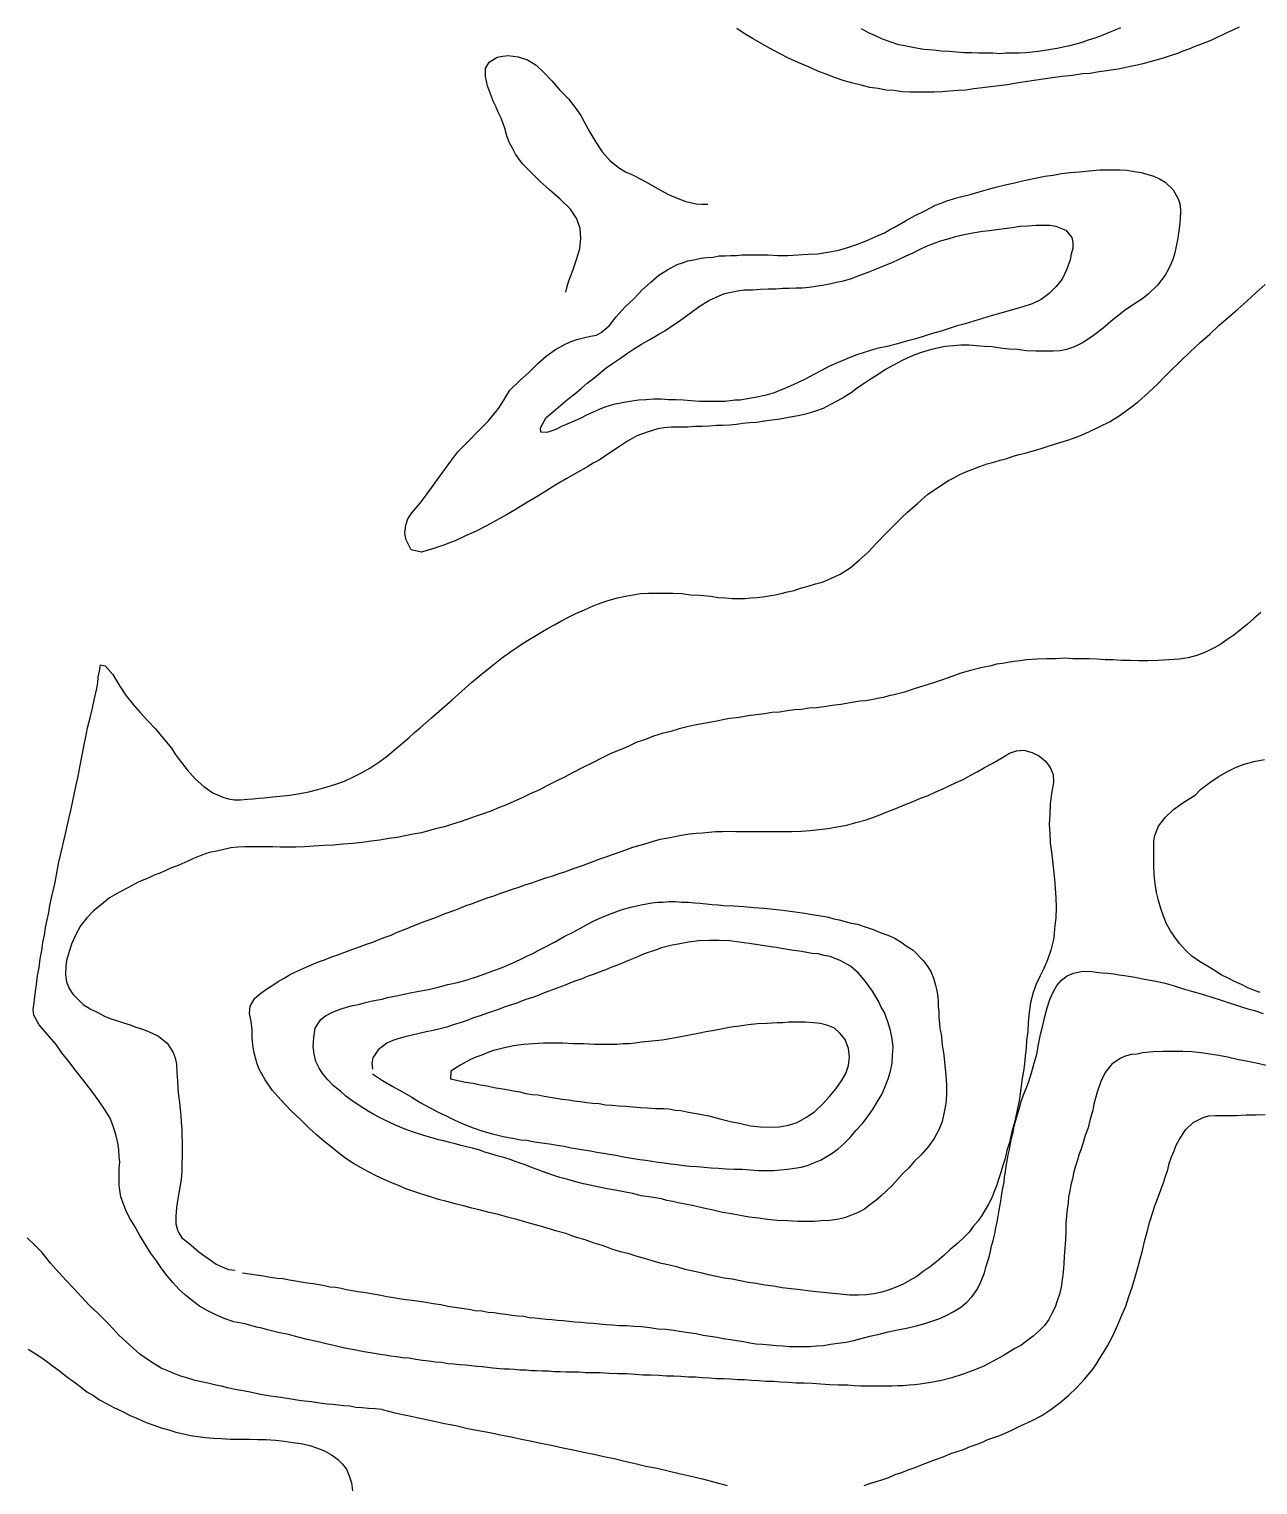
# Model space of a CAD drawing. Header units: inches. Extents: x 401374 to 405300, y 6332180 to 6336621.
# Drawn here: x 403478.2 to 403706.3, y 6335778.4 to 6336048.7 of the extents above; entities that cross this region are included whole.
import ezdxf

# ---------------------------------------------------------------- set-up
doc = ezdxf.new("R2010")
doc.units = ezdxf.units.IN
doc.header["$MEASUREMENT"] = 0

msp = doc.modelspace()

# ---------------------------------------------------------------- linework, layer by layer
for points in [[(403702.9, 6336049.1), (403701.8, 6336048.6), (403700.7, 6336048.1), (403699.7, 6336047.6), (403698.6, 6336047.1), (403697.6, 6336046.6), (403696.5, 6336046.2), (403695.5, 6336045.8), (403694.5, 6336045.4), (403693.5, 6336045), (403692.4, 6336044.6), (403691.4, 6336044.2), (403690.4, 6336043.9), (403689.3, 6336043.5), (403688.3, 6336043.2), (403687.2, 6336042.9), (403686.1, 6336042.6), (403685, 6336042.3), (403683.9, 6336042), (403682.7, 6336041.8), (403681.6, 6336041.5), (403680.4, 6336041.3), (403679.1, 6336041.1), (403677.8, 6336040.9), (403676.5, 6336040.7), (403675.2, 6336040.5), (403673.8, 6336040.4), (403671.9, 6336040.1), (403670, 6336039.9), (403668.2, 6336039.7), (403666.5, 6336039.4), (403664.8, 6336039.2), (403663.1, 6336038.9), (403661.5, 6336038.7), (403659.8, 6336038.4), (403658.3, 6336038.2), (403656.7, 6336038), (403655.2, 6336037.8), (403653.6, 6336037.6), (403652.1, 6336037.4), (403650.6, 6336037.3), (403649.1, 6336037.2), (403647.7, 6336037.1), (403646.2, 6336037), (403644.7, 6336037), (403643.2, 6336037), (403641.8, 6336037), (403640.3, 6336037.1), (403638.8, 6336037.3), (403637.3, 6336037.4), (403635.8, 6336037.7), (403634.3, 6336037.9), (403632.7, 6336038.3), (403631.1, 6336038.7), (403629.5, 6336039.1), (403627.9, 6336039.7), (403626.3, 6336040.3), (403624.6, 6336040.9), (403622.9, 6336041.7), (403621, 6336042.5), (403619.2, 6336043.3), (403617.5, 6336044.2), (403615.8, 6336045.1), (403614.2, 6336046), (403612.6, 6336046.9), (403611.1, 6336047.8), (403609.6, 6336048.8)], [(403632.7, 6336048.8), (403634, 6336048.1), (403635.3, 6336047.5), (403636.6, 6336046.9), (403638, 6336046.4), (403639.4, 6336045.9), (403641, 6336045.6), (403642.6, 6336045.3), (403644.3, 6336045), (403646.1, 6336044.9), (403647.5, 6336044.7), (403649, 6336044.6), (403650.4, 6336044.5), (403651.8, 6336044.4), (403653.2, 6336044.4), (403654.5, 6336044.3), (403655.8, 6336044.3), (403657.1, 6336044.3), (403658.4, 6336044.2), (403659.6, 6336044.3), (403660.8, 6336044.3), (403662, 6336044.3), (403663.2, 6336044.4), (403664.4, 6336044.5), (403665.6, 6336044.6), (403666.8, 6336044.8), (403667.9, 6336045), (403669.1, 6336045.2), (403670.2, 6336045.4), (403671.4, 6336045.7), (403672.6, 6336046), (403673.7, 6336046.3), (403674.9, 6336046.7), (403676.1, 6336047.1), (403677.3, 6336047.5), (403678.5, 6336048), (403679.7, 6336048.5), (403680.9, 6336049)], [(403577.8, 6335999.9), (403578.1, 6336000.9), (403578.4, 6336002), (403578.8, 6336003.1), (403579.2, 6336004.1), (403579.9, 6336006.1), (403580.4, 6336008), (403580.6, 6336009.9), (403580.5, 6336011.7), (403579.9, 6336013.5), (403578.7, 6336015.3), (403576.7, 6336017.2), (403574.8, 6336018.9), (403573, 6336020.5), (403571.4, 6336022.1), (403569.8, 6336023.7), (403568.5, 6336025.5), (403567.9, 6336026.6), (403567.3, 6336027.7), (403566.9, 6336028.9), (403566.5, 6336030.3), (403565.8, 6336032.2), (403565.3, 6336033.2), (403564.9, 6336034.2), (403564.4, 6336035.2), (403564, 6336036.2), (403563.3, 6336038.2), (403562.9, 6336039.9), (403562.9, 6336041.4), (403563.6, 6336042.6), (403565.1, 6336043.5), (403566.1, 6336043.7), (403567.1, 6336043.8), (403569, 6336043.6), (403570.7, 6336043), (403572.3, 6336042), (403573.8, 6336040.6), (403575.2, 6336039.1), (403576.7, 6336037.4), (403578.3, 6336035.8), (403579.1, 6336034.7), (403579.9, 6336033.7), (403580.6, 6336032.7), (403581.2, 6336031.6), (403582.3, 6336029.6), (403583.4, 6336027.7), (403584.6, 6336025.9), (403586, 6336024.3), (403587.8, 6336022.9), (403588.9, 6336022.2), (403590.1, 6336021.7), (403592, 6336020.7), (403593.7, 6336019.8), (403595.3, 6336018.9), (403596.9, 6336018), (403598.5, 6336017.3), (403600.1, 6336016.7), (403602, 6336016.3), (403603, 6336016.2), (403604.2, 6336016.2)], [(403567.4, 6335981.7), (403569.2, 6335983.4), (403571, 6335985), (403572.6, 6335986.6), (403574.2, 6335988), (403575.9, 6335989.2), (403577.7, 6335990.2), (403578.8, 6335990.7), (403579.9, 6335991.1), (403581.1, 6335991.4), (403582.4, 6335991.7), (403583.5, 6335991.9), (403584.4, 6335992.4), (403585.9, 6335993.6), (403587.2, 6335995.3), (403588.8, 6335997.1), (403590.5, 6335998.7), (403592, 6336000.3), (403593.6, 6336001.7), (403595.1, 6336003), (403596.7, 6336004), (403598.5, 6336005), (403599.5, 6336005.3), (403600.5, 6336005.7), (403601.6, 6336005.9), (403602.9, 6336006.2), (403604, 6336006.3), (403605.2, 6336006.4), (403606.3, 6336006.6), (403607.4, 6336006.6), (403608.4, 6336006.7), (403609.5, 6336006.7), (403610.5, 6336006.8), (403611.5, 6336006.8), (403613.5, 6336006.8), (403615.4, 6336006.8), (403617.2, 6336006.7), (403619.1, 6336006.7), (403620.9, 6336006.8), (403622.8, 6336006.9), (403624.6, 6336007), (403626.5, 6336007.3), (403628.5, 6336007.7), (403630.4, 6336008.2), (403631.5, 6336008.6), (403632.5, 6336009), (403633.6, 6336009.4), (403634.7, 6336009.9), (403635.8, 6336010.4), (403637, 6336010.9), (403638, 6336011.5), (403639, 6336012), (403640.9, 6336013.1), (403642.7, 6336014.1), (403644.5, 6336015), (403646.5, 6336016), (403647.5, 6336016.4), (403648.6, 6336016.8), (403649.8, 6336017.2), (403651.1, 6336017.6), (403652.9, 6336018), (403654.6, 6336018.5), (403656.3, 6336019), (403657.9, 6336019.4), (403659.4, 6336019.8), (403660.9, 6336020.1), (403662.4, 6336020.5), (403663.8, 6336020.8), (403665.3, 6336021.1), (403666.8, 6336021.4), (403668.3, 6336021.6), (403669.9, 6336021.9), (403671.5, 6336022.1), (403673.2, 6336022.2), (403675, 6336022.4), (403677, 6336022.6), (403678.2, 6336022.6), (403679.5, 6336022.6), (403680.8, 6336022.6), (403682.1, 6336022.5), (403683.4, 6336022.3), (403684.7, 6336022.1), (403685.9, 6336021.7), (403687, 6336021.4), (403688.1, 6336020.9), (403689.1, 6336020.3), (403690.6, 6336018.9), (403691.6, 6336017.1), (403691.9, 6336016), (403692, 6336014.9), (403691.9, 6336013.5), (403691.8, 6336012.1), (403691.6, 6336010.8), (403691.4, 6336009.6), (403691.2, 6336008.4), (403690.9, 6336007.2), (403690.6, 6336006.1), (403690.2, 6336005.1), (403689.7, 6336004), (403689.1, 6336003), (403687.7, 6336001.2), (403686, 6335999.5), (403685, 6335998.7), (403683.9, 6335998), (403682.7, 6335997.2), (403681.5, 6335996.4), (403680.5, 6335995.6), (403679.5, 6335994.8), (403677.6, 6335993.2), (403675.8, 6335991.8), (403673.9, 6335990.5), (403672.9, 6335990), (403671.9, 6335989.6), (403670.8, 6335989.2), (403669.6, 6335989), (403668.3, 6335988.9), (403667, 6335988.9), (403665.1, 6335988.9), (403663.4, 6335989), (403661.7, 6335989.2), (403660.1, 6335989.3), (403658.5, 6335989.5), (403657, 6335989.7), (403655.6, 6335989.8), (403654.1, 6335989.9), (403652.7, 6335990), (403651.2, 6335990), (403649.8, 6335989.9), (403648.3, 6335989.8), (403646.8, 6335989.5), (403645.3, 6335989.1), (403643.6, 6335988.6), (403642, 6335988), (403640.3, 6335987.2), (403638.7, 6335986.3), (403637.2, 6335985.5), (403635.8, 6335984.6), (403634.5, 6335983.8), (403633.2, 6335982.9), (403632, 6335982.1), (403630.8, 6335981.2), (403629.5, 6335980.4), (403628.3, 6335979.7), (403627, 6335979), (403625.6, 6335978.3), (403624.2, 6335977.8), (403622.6, 6335977.3), (403621, 6335976.9), (403619.2, 6335976.6), (403617.6, 6335976.3), (403616.1, 6335976.1), (403614.7, 6335975.9), (403613.3, 6335975.7), (403612, 6335975.6), (403610.7, 6335975.5), (403609.5, 6335975.3), (403608.3, 6335975.2), (403607, 6335975.1), (403605.8, 6335975.1), (403604.5, 6335975), (403603.2, 6335974.9), (403601.8, 6335974.9), (403600.4, 6335974.8), (403598.9, 6335974.8), (403597.4, 6335974.8), (403596.1, 6335974.7), (403594.9, 6335974.5), (403593.9, 6335974.2), (403592.9, 6335973.9), (403591, 6335973.2), (403589.3, 6335972.2), (403587.6, 6335971.1), (403585.8, 6335969.9), (403584, 6335968.7), (403582.9, 6335968.1), (403581.9, 6335967.5), (403579.9, 6335966.3), (403577.9, 6335965.2), (403576, 6335964.1), (403574.1, 6335962.9), (403572.3, 6335961.8), (403570.4, 6335960.7), (403568.6, 6335959.6), (403566.8, 6335958.5), (403564.9, 6335957.5), (403563.1, 6335956.5), (403561.2, 6335955.5), (403559.2, 6335954.6), (403557.3, 6335953.7), (403556.2, 6335953.3), (403555.2, 6335952.9), (403554.2, 6335952.6), (403553.1, 6335952.2), (403552, 6335951.9), (403551, 6335951.6), (403549.1, 6335952), (403548.1, 6335954), (403547.9, 6335955.2), (403548.1, 6335956.6), (403548.5, 6335957.8), (403549.2, 6335958.9), (403550.8, 6335960.7), (403552.1, 6335962.4), (403553.2, 6335964), (403554.3, 6335965.5), (403555.3, 6335966.9), (403556.5, 6335968.5), (403557.8, 6335970.2), (403559.6, 6335972.1), (403561.5, 6335974), (403563.4, 6335975.9), (403564.3, 6335977), (403565.3, 6335978.3), (403566.3, 6335979.8), (403567.4, 6335981.7)], [(403574.2, 6335976.6), (403575.6, 6335977.8), (403576.9, 6335978.9), (403578.2, 6335980), (403579.5, 6335981), (403580.7, 6335982), (403581.8, 6335983), (403583, 6335983.9), (403584.2, 6335984.9), (403585.3, 6335985.8), (403586.5, 6335986.6), (403587.8, 6335987.5), (403589.1, 6335988.4), (403590.4, 6335989.3), (403591.9, 6335990.2), (403593.4, 6335991.1), (403595.1, 6335992.1), (403596.2, 6335992.7), (403597.2, 6335993.4), (403599.1, 6335994.7), (403600.9, 6335996), (403602.6, 6335997.2), (403604.4, 6335998.3), (403606.3, 6335999.2), (403607.3, 6335999.6), (403608.5, 6335999.9), (403609.7, 6336000.1), (403611, 6336000.3), (403612.5, 6336000.3), (403614, 6336000.4), (403615.4, 6336000.5), (403616.8, 6336000.5), (403618.1, 6336000.6), (403619.3, 6336000.6), (403620.6, 6336000.7), (403621.8, 6336000.7), (403623, 6336000.8), (403624.2, 6336001), (403625.5, 6336001.2), (403626.8, 6336001.4), (403628.1, 6336001.7), (403629.4, 6336002), (403630.9, 6336002.4), (403632.4, 6336003), (403634, 6336003.6), (403635.5, 6336004.2), (403637, 6336004.8), (403638.4, 6336005.4), (403639.7, 6336006), (403641, 6336006.6), (403642.3, 6336007.2), (403643.5, 6336007.8), (403644.8, 6336008.4), (403646.1, 6336008.9), (403647.4, 6336009.4), (403648.8, 6336009.8), (403650.2, 6336010.2), (403651.8, 6336010.6), (403653.4, 6336010.9), (403655.2, 6336011.2), (403656.5, 6336011.3), (403657.8, 6336011.5), (403659.3, 6336011.7), (403660.7, 6336011.9), (403662.2, 6336012.1), (403663.7, 6336012.2), (403665.1, 6336012.3), (403666.4, 6336012.3), (403667.7, 6336012.3), (403668.8, 6336012.1), (403670.7, 6336011.4), (403671.8, 6336010), (403672, 6336009.1), (403672, 6336008), (403671.7, 6336006.9), (403671.5, 6336005.9), (403670.8, 6336004), (403670, 6336002.3), (403668.9, 6336000.9), (403667.6, 6335999.6), (403666.1, 6335998.5), (403664.4, 6335997.7), (403662.5, 6335997.1), (403660.5, 6335996.5), (403658.6, 6335996), (403656.8, 6335995.5), (403655.2, 6335995), (403653.6, 6335994.5), (403652, 6335994), (403650.5, 6335993.6), (403649, 6335993.1), (403647.5, 6335992.6), (403645.9, 6335992.2), (403644.4, 6335991.7), (403642.8, 6335991.2), (403641.1, 6335990.8), (403639.4, 6335990.3), (403637.5, 6335989.8), (403635.6, 6335989.4), (403633.6, 6335988.8), (403631.7, 6335988.2), (403630, 6335987.5), (403628.4, 6335986.8), (403626.8, 6335986.1), (403625.3, 6335985.3), (403623.9, 6335984.6), (403622.4, 6335983.8), (403621, 6335983.1), (403619.5, 6335982.4), (403618, 6335981.8), (403616.5, 6335981.2), (403614.8, 6335980.7), (403613, 6335980.3), (403611.2, 6335980), (403610.2, 6335979.8), (403609.2, 6335979.8), (403607.4, 6335979.6), (403605.7, 6335979.6), (403604.1, 6335979.6), (403602.6, 6335979.6), (403601.1, 6335979.7), (403599.7, 6335979.8), (403598.3, 6335979.9), (403596.9, 6335979.9), (403595.5, 6335980), (403594.1, 6335980), (403592.7, 6335979.9), (403591.3, 6335979.8), (403589.8, 6335979.6), (403588.3, 6335979.3), (403586.7, 6335979), (403585.1, 6335978.5), (403584, 6335978.1), (403582.9, 6335977.6), (403581.8, 6335977.1), (403580.6, 6335976.5), (403579.4, 6335975.9), (403578.2, 6335975.4), (403577, 6335974.9), (403576, 6335974.4), (403574.3, 6335973.8), (403573.2, 6335973.9), (403573.1, 6335974.7), (403574.2, 6335976.6)], [(403479.1, 6335867.9), (403479.3, 6335869.6), (403479.5, 6335871.3), (403479.7, 6335872.9), (403480, 6335874.5), (403480.2, 6335876.1), (403480.5, 6335877.6), (403480.7, 6335879.1), (403481, 6335880.5), (403481.2, 6335881.9), (403481.5, 6335883.3), (403481.8, 6335884.7), (403482, 6335886), (403482.3, 6335887.4), (403482.6, 6335888.7), (403482.9, 6335890), (403483.2, 6335891.3), (403483.4, 6335892.7), (403483.7, 6335894), (403484, 6335895.3), (403484.3, 6335896.6), (403484.6, 6335898), (403484.9, 6335899.3), (403485.2, 6335900.7), (403485.5, 6335902.1), (403485.9, 6335903.6), (403486.2, 6335905.1), (403486.5, 6335906.6), (403486.8, 6335908.1), (403487.2, 6335909.7), (403487.5, 6335911.3), (403487.8, 6335913), (403488.2, 6335914.8), (403488.4, 6335915.9), (403488.6, 6335917), (403488.8, 6335918), (403489, 6335919), (403489.5, 6335920.8), (403489.9, 6335922.6), (403490.3, 6335924.4), (403490.7, 6335926.3), (403490.9, 6335927.3), (403491, 6335928.4), (403491.2, 6335929.5), (403491.4, 6335930.7), (403492.3, 6335930.5), (403493.7, 6335928.9), (403494.3, 6335927.8), (403495, 6335926.7), (403496.2, 6335924.9), (403497.5, 6335923.3), (403498.8, 6335921.8), (403500.2, 6335920.3), (403501.6, 6335918.8), (403503, 6335917.1), (403504.6, 6335915.2), (403505.3, 6335914.1), (403506, 6335913.1), (403507.5, 6335911.2), (403509, 6335909.5), (403510.6, 6335908.1), (403512.3, 6335906.9), (403514.1, 6335906.1), (403515.2, 6335905.8), (403516.3, 6335905.6), (403517.4, 6335905.6), (403518.7, 6335905.7), (403519.7, 6335905.8), (403520.8, 6335905.9), (403521.8, 6335906), (403522.8, 6335906.1), (403524.7, 6335906.3), (403526.6, 6335906.5), (403528.4, 6335906.8), (403530.1, 6335907.1), (403531.8, 6335907.5), (403533.5, 6335908), (403535.1, 6335908.5), (403536.7, 6335909.1), (403538.3, 6335909.8), (403539.9, 6335910.6), (403541.4, 6335911.5), (403543.1, 6335912.6), (403544.7, 6335913.8), (403546.4, 6335915.2), (403547.5, 6335916.1), (403548.7, 6335917.1), (403549.7, 6335918.1), (403550.8, 6335919), (403551.8, 6335919.9), (403552.9, 6335920.8), (403554.8, 6335922.5), (403556.7, 6335924.2), (403558.5, 6335925.8), (403560.3, 6335927.4), (403562.1, 6335928.9), (403564, 6335930.4), (403565.9, 6335931.9), (403567.8, 6335933.3), (403568.9, 6335934), (403569.9, 6335934.7), (403571, 6335935.4), (403572.1, 6335936), (403573.2, 6335936.7), (403574.4, 6335937.4), (403575.7, 6335938.1), (403576.9, 6335938.8), (403578.3, 6335939.5), (403579.7, 6335940.2), (403581.3, 6335940.9), (403582.9, 6335941.6), (403584.4, 6335942.2), (403585.9, 6335942.7), (403587.4, 6335943.1), (403588.9, 6335943.4), (403590.3, 6335943.7), (403591.7, 6335943.9), (403593.2, 6335944), (403594.7, 6335944), (403596.2, 6335944), (403597.7, 6335944), (403599.4, 6335943.9), (403601, 6335943.7), (403602.8, 6335943.6), (403604.7, 6335943.4), (403606.1, 6335943.2), (403607.4, 6335943.1), (403608.7, 6335943), (403609.9, 6335943), (403611.1, 6335943), (403612.2, 6335943.1), (403613.3, 6335943.2), (403614.4, 6335943.3), (403615.5, 6335943.5), (403616.7, 6335943.7), (403617.8, 6335943.9), (403619, 6335944.2), (403620.2, 6335944.5), (403621.4, 6335944.9), (403622.8, 6335945.3), (403624.2, 6335945.7), (403625.4, 6335946), (403626.6, 6335946.5), (403627.7, 6335947), (403628.8, 6335947.5), (403630.6, 6335948.7), (403632.3, 6335950.1), (403634, 6335951.6), (403635.6, 6335953.3), (403637.3, 6335955.1), (403639.3, 6335957.1), (403640.3, 6335958.1), (403641.3, 6335959), (403643.2, 6335960.7), (403645, 6335962.3), (403646.9, 6335963.6), (403648.9, 6335964.9), (403649.9, 6335965.4), (403651, 6335966), (403652.1, 6335966.5), (403653.4, 6335967), (403654.7, 6335967.5), (403656.1, 6335968), (403657.3, 6335968.3), (403658.5, 6335968.7), (403659.7, 6335969), (403660.9, 6335969.4), (403662, 6335969.7), (403663.1, 6335970), (403664.2, 6335970.3), (403665.3, 6335970.6), (403666.3, 6335970.9), (403667.4, 6335971.3), (403668.4, 6335971.6), (403669.4, 6335971.9), (403671.4, 6335972.5), (403673.3, 6335973.2), (403675.1, 6335974), (403677, 6335974.9), (403678.8, 6335975.8), (403680.6, 6335976.9), (403682.4, 6335978.2), (403684.2, 6335979.6), (403686, 6335981.2), (403687.9, 6335983), (403688.9, 6335984), (403689.9, 6335985), (403691.9, 6335987), (403693.8, 6335988.8), (403695.6, 6335990.5), (403697.4, 6335992.1), (403699.1, 6335993.7), (403700.9, 6335995.2), (403702.6, 6335996.7), (403704.3, 6335998.2), (403706, 6335999.8), (403707.7, 6336001.3)], [(403706.9, 6335940.4), (403705.6, 6335939.3), (403704.4, 6335938.2), (403703.1, 6335937.2), (403701.9, 6335936.2), (403700.6, 6335935.3), (403699.3, 6335934.4), (403698, 6335933.7), (403696.6, 6335933), (403695, 6335932.4), (403693.4, 6335932), (403691.7, 6335931.7), (403689.8, 6335931.6), (403687.8, 6335931.5), (403686, 6335931.4), (403684.3, 6335931.4), (403682.6, 6335931.5), (403681, 6335931.5), (403679.5, 6335931.6), (403678, 6335931.6), (403676.5, 6335931.7), (403675, 6335931.8), (403673.5, 6335931.8), (403672, 6335931.8), (403670.4, 6335931.9), (403668.8, 6335931.8), (403667.1, 6335931.8), (403665.3, 6335931.7), (403663.4, 6335931.6), (403662.2, 6335931.4), (403661, 6335931.3), (403659.9, 6335931.1), (403658.9, 6335930.9), (403657.8, 6335930.8), (403656.8, 6335930.5), (403654.9, 6335930.1), (403653, 6335929.6), (403651.2, 6335929.1), (403649.5, 6335928.5), (403647.8, 6335927.9), (403646.1, 6335927.3), (403644.3, 6335926.8), (403642.5, 6335926.2), (403640.7, 6335925.6), (403638.8, 6335925.1), (403637.8, 6335924.9), (403636.8, 6335924.6), (403635.7, 6335924.4), (403634.6, 6335924.2), (403633.5, 6335924), (403632.4, 6335923.9), (403630.6, 6335923.6), (403628.9, 6335923.3), (403627.3, 6335923.1), (403625.8, 6335922.9), (403624.4, 6335922.7), (403623, 6335922.6), (403621.6, 6335922.4), (403620.3, 6335922.3), (403618.9, 6335922.1), (403617.5, 6335921.9), (403616.1, 6335921.8), (403614.7, 6335921.6), (403613.2, 6335921.4), (403611.6, 6335921.2), (403610, 6335920.9), (403608.3, 6335920.7), (403607.2, 6335920.5), (403606.2, 6335920.3), (403604.2, 6335919.9), (403602.4, 6335919.6), (403600.6, 6335919.2), (403598.9, 6335918.8), (403597.3, 6335918.3), (403595.7, 6335917.9), (403594.1, 6335917.4), (403592.6, 6335916.8), (403591, 6335916.3), (403589.5, 6335915.6), (403587.9, 6335914.9), (403586.2, 6335914.2), (403584.6, 6335913.4), (403582.8, 6335912.5), (403581, 6335911.6), (403579.2, 6335910.7), (403577.6, 6335909.8), (403575.9, 6335909), (403574.3, 6335908.2), (403572.8, 6335907.4), (403571.2, 6335906.7), (403569.7, 6335906), (403568.2, 6335905.3), (403566.8, 6335904.7), (403565.3, 6335904.1), (403563.9, 6335903.5), (403562.5, 6335903), (403561, 6335902.5), (403559.6, 6335902), (403558.2, 6335901.5), (403556.8, 6335901.1), (403555.3, 6335900.6), (403553.9, 6335900.3), (403552.5, 6335899.9), (403551, 6335899.5), (403549.5, 6335899.2), (403548, 6335898.9), (403546.5, 6335898.6), (403544.9, 6335898.4), (403543.3, 6335898.1), (403541.7, 6335897.9), (403540, 6335897.7), (403538.3, 6335897.5), (403536.5, 6335897.4), (403534.7, 6335897.2), (403532.9, 6335897.1), (403531, 6335897), (403529.3, 6335896.9), (403527.7, 6335896.8), (403526.3, 6335896.8), (403524.8, 6335896.8), (403523.4, 6335896.9), (403522.1, 6335896.9), (403520.8, 6335896.9), (403519.5, 6335896.9), (403518.2, 6335896.9), (403516.9, 6335896.8), (403515.6, 6335896.7), (403514.3, 6335896.4), (403513, 6335896.1), (403511.6, 6335895.8), (403510.2, 6335895.3), (403508.7, 6335894.7), (403507.6, 6335894.2), (403506.5, 6335893.7), (403505.5, 6335893.3), (403504.4, 6335892.9), (403503.4, 6335892.4), (403502.4, 6335892), (403501.4, 6335891.6), (403500.4, 6335891.1), (403498.4, 6335890.3), (403496.6, 6335889.3), (403494.8, 6335888.4), (403493.1, 6335887.4), (403491.6, 6335886.2), (403490.1, 6335885), (403488.9, 6335883.7), (403487.7, 6335882.2), (403486.8, 6335880.6), (403486, 6335878.8), (403485.4, 6335876.8), (403485.1, 6335875.8), (403485, 6335874.7), (403484.9, 6335873.1), (403485.1, 6335871.8), (403485.6, 6335870.6), (403486.3, 6335869.5), (403488.2, 6335867.6), (403489.5, 6335866.8), (403490.9, 6335866.1), (403492, 6335865.5), (403493.2, 6335865), (403494.4, 6335864.6), (403495.7, 6335864.2), (403496.9, 6335863.8), (403498, 6335863.4), (403499.2, 6335863), (403500.3, 6335862.6), (403502.2, 6335861.7), (403503.8, 6335860.4), (403504.9, 6335858.7), (403505.3, 6335857.7), (403505.5, 6335856.5), (403505.6, 6335854.9), (403505.7, 6335853.4), (403505.8, 6335852), (403505.9, 6335850.7), (403506.1, 6335849.4), (403506.2, 6335848.1), (403506.3, 6335846.9), (403506.4, 6335845.7), (403506.5, 6335844.5), (403506.5, 6335843.3), (403506.6, 6335842), (403506.6, 6335840.8), (403506.6, 6335839.4), (403506.5, 6335838.1), (403506.5, 6335836.6), (403506.4, 6335835.1), (403506.1, 6335833.3), (403505.8, 6335831.5), (403505.5, 6335829.9), (403505.4, 6335828.3), (403505.4, 6335826.9), (403505.8, 6335825.5), (403506.5, 6335824.3), (403507.8, 6335823.3), (403509.7, 6335821.7), (403510.8, 6335820.9), (403511.8, 6335820.2), (403512.9, 6335819.4), (403514, 6335818.9), (403515.2, 6335818.4), (403516.4, 6335818.3)], [(403520.1, 6335868.8), (403521.2, 6335869.7), (403522.3, 6335870.5), (403523.4, 6335871.2), (403524.4, 6335871.9), (403525.5, 6335872.5), (403526.5, 6335873.1), (403527.5, 6335873.6), (403528.6, 6335874.1), (403529.7, 6335874.6), (403530.7, 6335875), (403531.9, 6335875.5), (403533, 6335875.9), (403534.2, 6335876.4), (403535.5, 6335876.8), (403536.8, 6335877.3), (403538.3, 6335877.9), (403539.5, 6335878.3), (403540.8, 6335878.8), (403542, 6335879.2), (403543.1, 6335879.7), (403544.3, 6335880.1), (403545.4, 6335880.5), (403546.4, 6335881), (403547.5, 6335881.4), (403548.5, 6335881.8), (403549.5, 6335882.2), (403551.5, 6335883), (403553.5, 6335883.7), (403555.4, 6335884.5), (403557.4, 6335885.2), (403559.3, 6335886), (403560.3, 6335886.3), (403561.4, 6335886.7), (403562.4, 6335887.1), (403563.4, 6335887.5), (403564.5, 6335887.8), (403565.6, 6335888.2), (403566.7, 6335888.6), (403567.9, 6335889), (403569.1, 6335889.4), (403570.3, 6335889.8), (403571.5, 6335890.2), (403572.9, 6335890.7), (403574.1, 6335891.1), (403575.4, 6335891.5), (403576.6, 6335891.9), (403577.8, 6335892.3), (403578.9, 6335892.7), (403580, 6335893.1), (403581.1, 6335893.5), (403582.2, 6335893.9), (403583.2, 6335894.3), (403584.3, 6335894.7), (403585.3, 6335895), (403586.3, 6335895.4), (403588.3, 6335896.1), (403590.3, 6335896.8), (403592.3, 6335897.4), (403593.3, 6335897.7), (403594.3, 6335898), (403595.4, 6335898.3), (403596.4, 6335898.5), (403597.5, 6335898.7), (403598.6, 6335898.9), (403599.7, 6335899.1), (403600.8, 6335899.3), (403602, 6335899.4), (403603.2, 6335899.5), (403604.4, 6335899.6), (403605.7, 6335899.7), (403607, 6335899.7), (403608.4, 6335899.8), (403609.4, 6335899.7), (403610.5, 6335899.7), (403611.5, 6335899.7), (403612.5, 6335899.7), (403614.4, 6335899.7), (403616.3, 6335899.7), (403618.1, 6335899.7), (403619.8, 6335899.7), (403621.5, 6335899.8), (403623.2, 6335899.9), (403624.9, 6335900.1), (403626.5, 6335900.3), (403628.2, 6335900.6), (403630, 6335900.9), (403631.7, 6335901.4), (403633.6, 6335901.9), (403635.5, 6335902.6), (403637.5, 6335903.4), (403639.1, 6335904), (403640.7, 6335904.7), (403642.3, 6335905.3), (403643.7, 6335905.9), (403645.1, 6335906.4), (403646.4, 6335907), (403647.7, 6335907.6), (403649, 6335908.2), (403650.3, 6335908.8), (403651.6, 6335909.4), (403652.9, 6335910.1), (403654.2, 6335910.8), (403655.6, 6335911.6), (403657.1, 6335912.4), (403658.6, 6335913.3), (403660.2, 6335914.3), (403661.5, 6335914.7), (403662.9, 6335914.8), (403664.4, 6335914.4), (403665.8, 6335913.7), (403666.9, 6335912.8), (403667.8, 6335911.6), (403668.3, 6335910.3), (403668.4, 6335908.9), (403668.2, 6335907.8), (403668, 6335906.8), (403667.8, 6335904.8), (403667.7, 6335902.9), (403667.6, 6335901.1), (403667.7, 6335899.3), (403667.8, 6335897.6), (403668, 6335895.9), (403668.2, 6335894.3), (403668.4, 6335892.6), (403668.6, 6335890.9), (403668.7, 6335889.2), (403668.8, 6335887.4), (403668.9, 6335885.6), (403668.8, 6335883.7), (403668.6, 6335881.7), (403668.5, 6335880.7), (403668.4, 6335879.7), (403667.9, 6335877.7), (403667.3, 6335875.9), (403666.6, 6335874.3), (403665.9, 6335872.9), (403665.2, 6335871.4), (403664.6, 6335869.8), (403664.1, 6335868), (403663.9, 6335866.1), (403663.7, 6335864.3), (403663.6, 6335862.6), (403663.4, 6335861), (403663.3, 6335859.5), (403663.1, 6335858), (403663, 6335856.6), (403662.8, 6335855.2), (403662.6, 6335853.9), (403662.4, 6335852.5), (403662.2, 6335851.1), (403662, 6335849.7), (403661.7, 6335848.3), (403661.4, 6335846.8), (403661, 6335845.3), (403660.6, 6335843.7), (403660.2, 6335842), (403659.7, 6335840.5), (403659.4, 6335839), (403659, 6335837.7), (403658.6, 6335836.4), (403658.2, 6335835.1), (403657.8, 6335833.9), (403657.3, 6335832.7), (403656.9, 6335831.6), (403656.3, 6335830.5), (403655.7, 6335829.5), (403655.1, 6335828.4), (403654.4, 6335827.4), (403653.5, 6335826.4), (403652.7, 6335825.3), (403651.7, 6335824.3), (403650.6, 6335823.3), (403649.2, 6335822.1), (403648, 6335821), (403646.7, 6335819.9), (403645.5, 6335818.9), (403644.2, 6335818), (403643, 6335817.1), (403641.8, 6335816.4), (403640.5, 6335815.7), (403639.2, 6335815.1), (403637.9, 6335814.6), (403636.5, 6335814.2), (403635.1, 6335813.9), (403633.6, 6335813.7), (403632.1, 6335813.6), (403630.5, 6335813.6), (403628.8, 6335813.8), (403626.8, 6335814), (403625, 6335814.2), (403623.2, 6335814.4), (403621.4, 6335814.6), (403619.7, 6335814.8), (403618, 6335815), (403616.4, 6335815.3), (403614.8, 6335815.5), (403613.2, 6335815.8), (403611.7, 6335816), (403610.2, 6335816.3), (403608.7, 6335816.6), (403607.2, 6335816.8), (403605.8, 6335817.1), (403604.3, 6335817.4), (403602.9, 6335817.8), (403601.4, 6335818.1), (403600, 6335818.4), (403598.6, 6335818.8), (403597.1, 6335819.2), (403595.6, 6335819.5), (403594.2, 6335819.9), (403592.7, 6335820.4), (403591.1, 6335820.8), (403589.6, 6335821.3), (403588, 6335821.7), (403586.4, 6335822.2), (403584.8, 6335822.8), (403583.1, 6335823.3), (403581.4, 6335823.9), (403579.6, 6335824.4), (403577.8, 6335825.1), (403575.9, 6335825.6), (403574, 6335826.2), (403572.2, 6335826.7), (403570.4, 6335827.2), (403568.7, 6335827.7), (403567, 6335828.1), (403565.3, 6335828.6), (403563.6, 6335829), (403562, 6335829.4), (403560.4, 6335829.8), (403558.8, 6335830.2), (403557.3, 6335830.6), (403555.7, 6335831), (403554.2, 6335831.4), (403552.7, 6335831.9), (403551.3, 6335832.3), (403549.8, 6335832.8), (403548.3, 6335833.3), (403546.9, 6335833.9), (403545.5, 6335834.5), (403544.1, 6335835.1), (403542.6, 6335835.8), (403541.2, 6335836.5), (403539.8, 6335837.3), (403538.4, 6335838.1), (403537, 6335839), (403535.7, 6335840), (403534.3, 6335841.1), (403532.9, 6335842.2), (403531.5, 6335843.4), (403530.1, 6335844.7), (403528.7, 6335846.1), (403526.7, 6335848), (403524.9, 6335849.9), (403523.3, 6335851.7), (403522, 6335853.6), (403520.9, 6335855.6), (403520.5, 6335856.6), (403520.2, 6335857.7), (403519.9, 6335858.9), (403519.7, 6335860.1), (403519.6, 6335861.5), (403519.6, 6335862.9), (403519.4, 6335864.5), (403519.1, 6335865.9), (403519.2, 6335867.3), (403520.1, 6335868.8)], [(403695.7, 6335907.5), (403697.4, 6335908.8), (403699, 6335909.9), (403700.6, 6335910.8), (403702.2, 6335911.6), (403703.8, 6335912.2), (403705.6, 6335912.7), (403707.6, 6335913.1)], [(403706.8, 6335869.8), (403705.7, 6335870.2), (403704.5, 6335870.7), (403703.3, 6335871.3), (403702, 6335871.9), (403700.8, 6335872.5), (403699.5, 6335873.1), (403698.3, 6335873.9), (403697, 6335874.7), (403695.5, 6335875.6), (403694.1, 6335876.6), (403692.9, 6335877.7), (403691.8, 6335878.9), (403690.9, 6335880.1), (403690.1, 6335881.3), (403689.4, 6335882.6), (403688.8, 6335884), (403688.3, 6335885.4), (403687.9, 6335886.9), (403687.5, 6335888.4), (403687.3, 6335890), (403687.1, 6335891.7), (403687, 6335893.4), (403687, 6335895.1), (403687, 6335897), (403687, 6335898), (403687.2, 6335899), (403687.9, 6335900.7), (403689.1, 6335902.3), (403690.7, 6335903.8), (403692.2, 6335904.9), (403693.6, 6335905.8), (403694.7, 6335906.5), (403695.7, 6335907.5)], [(403538.2, 6335867.4), (403539.3, 6335867.6), (403540.4, 6335867.9), (403541.6, 6335868.2), (403542.6, 6335868.4), (403543.7, 6335868.6), (403544.7, 6335868.9), (403546.7, 6335869.3), (403548.6, 6335869.7), (403550.5, 6335870.1), (403552.3, 6335870.4), (403554.1, 6335870.8), (403555.9, 6335871.3), (403557.7, 6335871.7), (403559.5, 6335872.2), (403561.4, 6335872.8), (403563.3, 6335873.5), (403565.3, 6335874.2), (403566.3, 6335874.6), (403567.4, 6335875.1), (403568.4, 6335875.5), (403569.6, 6335876.1), (403570.6, 6335876.6), (403571.7, 6335877.1), (403572.7, 6335877.6), (403573.7, 6335878.1), (403575.7, 6335879.2), (403577.5, 6335880.2), (403579.3, 6335881.1), (403581.1, 6335882.1), (403582.8, 6335883), (403584.6, 6335883.8), (403586.3, 6335884.5), (403588.1, 6335885.2), (403589.9, 6335885.7), (403591.8, 6335886.1), (403593.8, 6335886.5), (403594.9, 6335886.6), (403595.9, 6335886.6), (403597, 6335886.7), (403598.2, 6335886.7), (403599.3, 6335886.6), (403600.6, 6335886.6), (403601.7, 6335886.5), (403602.8, 6335886.4), (403603.9, 6335886.3), (403605, 6335886.2), (403606.1, 6335886.1), (403607.1, 6335886), (403609, 6335885.9), (403610.9, 6335885.8), (403612.8, 6335885.6), (403614.6, 6335885.5), (403616.4, 6335885.3), (403618.1, 6335885.1), (403619.9, 6335884.9), (403621.8, 6335884.6), (403623.6, 6335884.3), (403625.6, 6335884), (403626.6, 6335883.8), (403627.6, 6335883.5), (403628.6, 6335883.3), (403629.7, 6335883), (403630.8, 6335882.7), (403632, 6335882.5), (403633.4, 6335882), (403634.9, 6335881.5), (403636.2, 6335881), (403637.6, 6335880.5), (403638.9, 6335879.9), (403640.1, 6335879.2), (403641.2, 6335878.4), (403642.3, 6335877.7), (403644.2, 6335875.8), (403644.9, 6335874.8), (403645.6, 6335873.7), (403646.1, 6335872.5), (403646.5, 6335871.2), (403646.8, 6335869.8), (403647, 6335868.4), (403647, 6335867.3), (403647.1, 6335866.2), (403647.1, 6335865.2), (403647.2, 6335864.1), (403647.3, 6335863.1), (403647.5, 6335862.1), (403647.7, 6335860.1), (403648, 6335858.2), (403648.2, 6335856.3), (403648.4, 6335854.5), (403648.5, 6335852.7), (403648.5, 6335850.9), (403648.4, 6335849.2), (403648.1, 6335847.6), (403647.7, 6335845.9), (403647.1, 6335844.3), (403646.2, 6335842.7), (403645.1, 6335841.2), (403643.8, 6335839.7), (403642.6, 6335838.5), (403641.5, 6335837.3), (403640.4, 6335836.2), (403639.4, 6335835.1), (403638.4, 6335834), (403637.4, 6335833), (403636.4, 6335832.1), (403635.4, 6335831.2), (403634.3, 6335830.4), (403633.3, 6335829.6), (403632.1, 6335829), (403630.9, 6335828.5), (403629.6, 6335828), (403628.2, 6335827.7), (403626.8, 6335827.5), (403625.2, 6335827.4), (403624, 6335827.3), (403623, 6335827.3), (403621.9, 6335827.3), (403620.9, 6335827.3), (403619, 6335827.4), (403617.1, 6335827.5), (403615.3, 6335827.7), (403613.6, 6335827.9), (403611.9, 6335828.1), (403610.2, 6335828.4), (403608.6, 6335828.7), (403606.9, 6335829), (403605.2, 6335829.4), (403603.4, 6335829.8), (403601.6, 6335830.2), (403599.7, 6335830.6), (403598.7, 6335830.8), (403597.7, 6335831), (403596.6, 6335831.2), (403595.6, 6335831.5), (403593.7, 6335831.8), (403591.9, 6335832.1), (403590.2, 6335832.5), (403588.6, 6335832.8), (403587, 6335833.1), (403585.5, 6335833.4), (403584, 6335833.7), (403582.6, 6335834), (403581.1, 6335834.3), (403579.7, 6335834.7), (403578.2, 6335835.1), (403576.7, 6335835.5), (403575.2, 6335836), (403573.5, 6335836.6), (403571.8, 6335837.2), (403570.1, 6335837.9), (403568.8, 6335838.3), (403567.5, 6335838.8), (403566.3, 6335839.2), (403565.1, 6335839.5), (403563.9, 6335839.9), (403562.8, 6335840.2), (403561.7, 6335840.6), (403560.5, 6335840.9), (403559.4, 6335841.2), (403558.4, 6335841.4), (403557.3, 6335841.7), (403556.2, 6335842), (403555.2, 6335842.3), (403554.2, 6335842.5), (403553.2, 6335842.8), (403552.1, 6335843.1), (403551.1, 6335843.4), (403550.1, 6335843.7), (403548.1, 6335844.4), (403546.2, 6335845.2), (403544.2, 6335846.1), (403543.2, 6335846.6), (403542.2, 6335847.2), (403541.1, 6335847.8), (403540.1, 6335848.4), (403539.1, 6335849.1), (403538.1, 6335849.8), (403537, 6335850.6), (403536, 6335851.5), (403534.7, 6335852.5), (403533.6, 6335853.6), (403532.7, 6335854.7), (403532, 6335855.8), (403531.4, 6335857), (403531.1, 6335858.4), (403530.9, 6335859.8), (403531, 6335861.5), (403531.3, 6335863.2), (403532.3, 6335864.8), (403533.2, 6335865.5), (403534.5, 6335866.2), (403536.1, 6335866.8), (403537.1, 6335867.1), (403538.2, 6335867.4)], [(403541.9, 6335854.7), (403543.8, 6335853.5), (403545.7, 6335852.4), (403547.5, 6335851.4), (403549.2, 6335850.4), (403550.8, 6335849.4), (403552.5, 6335848.5), (403554, 6335847.7), (403555.6, 6335846.9), (403557.2, 6335846.1), (403558.9, 6335845.4), (403560.6, 6335844.7), (403562.4, 6335844.1), (403564.2, 6335843.6), (403566.2, 6335843.1), (403567.2, 6335842.9), (403568.3, 6335842.7), (403569.4, 6335842.5), (403570.6, 6335842.4), (403572, 6335842.1), (403573.4, 6335841.9), (403574.8, 6335841.7), (403576.2, 6335841.5), (403577.5, 6335841.3), (403578.8, 6335841), (403580, 6335840.8), (403581.2, 6335840.6), (403582.4, 6335840.4), (403583.6, 6335840.2), (403584.8, 6335840), (403585.9, 6335839.8), (403587.1, 6335839.6), (403588.2, 6335839.4), (403589.3, 6335839.2), (403590.4, 6335839), (403591.6, 6335838.8), (403592.7, 6335838.7), (403593.8, 6335838.5), (403595, 6335838.3), (403596.1, 6335838.2), (403597.3, 6335838), (403598.5, 6335837.9), (403599.7, 6335837.7), (403600.9, 6335837.6), (403602.2, 6335837.5), (403603.5, 6335837.4), (403604.8, 6335837.3), (403606.2, 6335837.2), (403607.6, 6335837.1), (403609.1, 6335837), (403610.6, 6335837), (403612.1, 6335836.9), (403613.6, 6335836.8), (403615, 6335836.8), (403616.4, 6335836.8), (403617.7, 6335836.9), (403619, 6335837), (403620.3, 6335837.2), (403621.5, 6335837.4), (403622.7, 6335837.7), (403623.9, 6335838.2), (403625.1, 6335838.7), (403626.2, 6335839.3), (403627.3, 6335840), (403628.4, 6335840.8), (403629.5, 6335841.8), (403630.6, 6335842.9), (403631.7, 6335844.2), (403632.9, 6335845.5), (403633.9, 6335846.8), (403634.9, 6335848.2), (403635.7, 6335849.6), (403636.5, 6335850.9), (403637.1, 6335852.4), (403637.7, 6335853.8), (403638.1, 6335855.2), (403638.4, 6335856.7), (403638.5, 6335858.2), (403638.6, 6335859.7), (403638.4, 6335861.2), (403638.1, 6335862.8), (403637.6, 6335864.4), (403637, 6335866.1), (403636.4, 6335867.1), (403635.9, 6335868.2), (403634.8, 6335870.1), (403633.5, 6335871.9), (403632.2, 6335873.4), (403630.7, 6335874.7), (403628.9, 6335875.7), (403626.9, 6335876.5), (403625.8, 6335876.7), (403624.7, 6335877), (403623.5, 6335877.1), (403622.3, 6335877.3), (403621.2, 6335877.5), (403620.1, 6335877.6), (403619, 6335877.8), (403617.9, 6335878), (403616.9, 6335878.2), (403615.9, 6335878.3), (403613.9, 6335878.6), (403611.9, 6335878.9), (403610, 6335879.2), (403608.2, 6335879.4), (403606.3, 6335879.5), (403604.4, 6335879.5), (403602.5, 6335879.4), (403600.6, 6335879.2), (403598.7, 6335878.8), (403597.6, 6335878.6), (403596.6, 6335878.4), (403595.6, 6335878.1), (403594.5, 6335877.7), (403593.5, 6335877.4), (403592.4, 6335877), (403591, 6335876.4), (403589.8, 6335875.9), (403588.6, 6335875.4), (403587.4, 6335874.9), (403586.2, 6335874.5), (403585.1, 6335874), (403584, 6335873.6), (403582.9, 6335873.2), (403581.8, 6335872.8), (403580.7, 6335872.3), (403579.7, 6335872), (403578.7, 6335871.6), (403577.7, 6335871.2), (403576.7, 6335870.8), (403574.7, 6335870.1), (403573.7, 6335869.7), (403572.7, 6335869.3), (403571.7, 6335868.9), (403570.6, 6335868.6), (403569.6, 6335868.2), (403568.6, 6335867.8), (403567.5, 6335867.5), (403566.4, 6335867.1), (403565.3, 6335866.7), (403564.2, 6335866.3), (403563.1, 6335865.9), (403561.9, 6335865.5), (403560.7, 6335865.1), (403559.5, 6335864.6), (403558.2, 6335864.2), (403556.9, 6335863.8), (403555.7, 6335863.4), (403554.5, 6335863.1), (403553.2, 6335862.8), (403551.9, 6335862.5), (403550.6, 6335862.2), (403549.3, 6335861.9), (403548, 6335861.6), (403546.8, 6335861.3), (403545.7, 6335860.9), (403544.6, 6335860.4), (403543, 6335859.2), (403542, 6335857.7), (403541.8, 6335856.7), (403541.9, 6335855.6)], [(403517.8, 6335817.8), (403519.1, 6335817.6), (403520.4, 6335817.4), (403521.7, 6335817.2), (403522.9, 6335817), (403524.2, 6335816.8), (403525.3, 6335816.7), (403526.5, 6335816.5), (403527.6, 6335816.3), (403528.7, 6335816.1), (403529.8, 6335815.9), (403530.9, 6335815.8), (403532, 6335815.6), (403533, 6335815.4), (403534, 6335815.2), (403535.1, 6335815.1), (403536.1, 6335814.9), (403537.1, 6335814.7), (403538.2, 6335814.5), (403539.2, 6335814.3), (403540.3, 6335814.2), (403541.3, 6335814), (403542.4, 6335813.8), (403543.5, 6335813.6), (403544.6, 6335813.4), (403545.8, 6335813.2), (403546.9, 6335813), (403548.1, 6335812.8), (403549.3, 6335812.7), (403550.6, 6335812.5), (403551.9, 6335812.3), (403553.2, 6335812.1), (403554.6, 6335811.9), (403555.9, 6335811.6), (403557.2, 6335811.4), (403558.5, 6335811.2), (403559.8, 6335811), (403561, 6335810.8), (403562.2, 6335810.7), (403563.4, 6335810.5), (403564.5, 6335810.4), (403565.6, 6335810.2), (403566.7, 6335810.1), (403567.8, 6335809.9), (403568.9, 6335809.8), (403570, 6335809.7), (403571, 6335809.5), (403572.1, 6335809.4), (403573.1, 6335809.3), (403574.2, 6335809.2), (403575.2, 6335809.1), (403576.3, 6335809), (403577.4, 6335808.9), (403578.4, 6335808.8), (403579.5, 6335808.7), (403580.6, 6335808.6), (403581.8, 6335808.5), (403582.9, 6335808.4), (403584.1, 6335808.3), (403585.3, 6335808.2), (403586.5, 6335808.1), (403587.8, 6335808), (403589.1, 6335808), (403590.5, 6335807.9), (403591.9, 6335807.8), (403593.4, 6335807.6), (403594.9, 6335807.4), (403596.4, 6335807.3), (403597.9, 6335807.1), (403599.3, 6335806.9), (403600.6, 6335806.7), (403602, 6335806.5), (403603.3, 6335806.2), (403604.6, 6335806), (403605.9, 6335805.8), (403607.1, 6335805.6), (403608.4, 6335805.4), (403609.6, 6335805.2), (403610.8, 6335805), (403612, 6335804.8), (403613.2, 6335804.6), (403614.4, 6335804.5), (403615.7, 6335804.4), (403616.9, 6335804.3), (403618.1, 6335804.2), (403619.3, 6335804.1), (403620.6, 6335804.1), (403621.8, 6335804.1), (403623.1, 6335804.1), (403624.4, 6335804.2), (403625.7, 6335804.3), (403627, 6335804.5), (403628.4, 6335804.7), (403629.8, 6335804.9), (403631.3, 6335805.2), (403632.7, 6335805.6), (403634.3, 6335806), (403636, 6335806.4), (403637.7, 6335806.8), (403639.4, 6335807.2), (403641.1, 6335807.5), (403642.7, 6335807.9), (403644.3, 6335808.3), (403645.8, 6335808.8), (403647.3, 6335809.3), (403648.6, 6335809.9), (403649.9, 6335810.6), (403651.2, 6335811.4), (403652.3, 6335812.3), (403653.3, 6335813.4), (403654.2, 6335814.7), (403654.9, 6335816.1), (403655.6, 6335817.8), (403655.9, 6335819), (403656.3, 6335820.3), (403656.6, 6335821.5), (403656.9, 6335822.7), (403657.2, 6335823.8), (403657.5, 6335825), (403657.7, 6335826.1), (403657.9, 6335827.2), (403658.1, 6335828.3), (403658.3, 6335829.4), (403658.5, 6335830.4), (403658.7, 6335831.5), (403658.8, 6335832.5), (403659, 6335833.5), (403659.2, 6335834.6), (403659.3, 6335835.6), (403659.5, 6335836.6), (403659.6, 6335837.6), (403659.8, 6335838.6), (403660, 6335839.7), (403660.2, 6335840.7), (403660.4, 6335841.8), (403660.6, 6335842.8), (403660.9, 6335843.9), (403661.1, 6335845), (403661.4, 6335846.1), (403661.7, 6335847.2), (403662.1, 6335848.4), (403662.4, 6335849.6), (403662.8, 6335850.8), (403663.3, 6335852), (403663.8, 6335853.3), (403664.3, 6335854.9), (403664.8, 6335856.7), (403665.3, 6335858.4), (403665.6, 6335860.2), (403666, 6335862), (403666.4, 6335863.7), (403666.8, 6335865.4), (403667.2, 6335867), (403667.7, 6335868.5), (403668.3, 6335869.9), (403669, 6335871.1), (403669.9, 6335872.1), (403670.9, 6335872.9), (403672.1, 6335873.4), (403673.5, 6335873.7), (403675.2, 6335873.8), (403676.3, 6335873.6), (403677.4, 6335873.5), (403678.5, 6335873.4), (403679.6, 6335873.3), (403680.6, 6335873.1), (403681.6, 6335873), (403683.5, 6335872.7), (403685.3, 6335872.3), (403687.1, 6335872), (403688.9, 6335871.6), (403690.6, 6335871.1), (403692.3, 6335870.6), (403694, 6335870.1), (403695.8, 6335869.6), (403697.6, 6335869), (403699.5, 6335868.4), (403701.4, 6335867.8), (403702.4, 6335867.5), (403703.5, 6335867.1), (403704.5, 6335866.8), (403705.7, 6335866.5), (403707.3, 6335865.9)], [(403707.9, 6335856.3), (403706, 6335856.7), (403704.2, 6335857.1), (403702.5, 6335857.4), (403700.7, 6335857.8), (403699.1, 6335858.1), (403697.4, 6335858.4), (403695.8, 6335858.6), (403694.1, 6335858.8), (403692.4, 6335858.9), (403690.6, 6335858.9), (403688.8, 6335858.9), (403686.9, 6335858.8), (403684.9, 6335858.6), (403683.9, 6335858.4), (403682.9, 6335858.3), (403681.7, 6335858), (403680.8, 6335857.6), (403679.2, 6335856.5), (403678, 6335855), (403677.2, 6335853.3), (403676.5, 6335851.3), (403676.2, 6335850.2), (403675.9, 6335849.1), (403675.7, 6335848), (403675.4, 6335846.9), (403675.1, 6335845.8), (403674.8, 6335844.7), (403674.3, 6335843.3), (403673.9, 6335842), (403673.5, 6335840.8), (403673.1, 6335839.6), (403672.8, 6335838.5), (403672.4, 6335837.4), (403672.1, 6335836.3), (403671.9, 6335835.2), (403671.6, 6335834.1), (403671.4, 6335833), (403671.2, 6335831.9), (403671.1, 6335830.8), (403670.9, 6335829.6), (403670.8, 6335828.3), (403670.7, 6335827), (403670.7, 6335825.6), (403670.6, 6335823.9), (403670.5, 6335822.4), (403670.4, 6335820.8), (403670.3, 6335819.4), (403670.2, 6335817.9), (403670, 6335816.5), (403669.8, 6335815.1), (403669.5, 6335813.8), (403669.1, 6335812.6), (403668.7, 6335811.4), (403668.1, 6335810.2), (403667.5, 6335809.1), (403666.7, 6335808), (403665.7, 6335807), (403664.6, 6335806), (403663.4, 6335805.1), (403662.3, 6335804.3), (403661.2, 6335803.7), (403660.2, 6335803.1), (403659.2, 6335802.5), (403657.2, 6335801.4), (403655.3, 6335800.4), (403653.3, 6335799.6), (403651.4, 6335798.9), (403649.5, 6335798.3), (403647.6, 6335797.8), (403645.6, 6335797.4), (403643.6, 6335797.1), (403642.6, 6335797), (403641.6, 6335796.9), (403640.5, 6335796.8), (403639.5, 6335796.8), (403638.4, 6335796.7), (403637.3, 6335796.7), (403636.2, 6335796.7), (403635, 6335796.7), (403633.8, 6335796.7), (403632.6, 6335796.7), (403631.4, 6335796.8), (403630.2, 6335796.9), (403628.4, 6335796.9), (403626.8, 6335797), (403625.2, 6335797.1), (403623.6, 6335797.2), (403622.1, 6335797.3), (403620.6, 6335797.3), (403619.2, 6335797.4), (403617.7, 6335797.5), (403616.4, 6335797.6), (403615, 6335797.6), (403613.6, 6335797.7), (403612.3, 6335797.8), (403611, 6335797.9), (403609.7, 6335797.9), (403608.4, 6335798), (403607.1, 6335798.1), (403605.8, 6335798.1), (403604.5, 6335798.2), (403603.2, 6335798.3), (403601.9, 6335798.4), (403600.6, 6335798.4), (403599.2, 6335798.5), (403597.9, 6335798.6), (403596.5, 6335798.6), (403595.1, 6335798.7), (403593.6, 6335798.8), (403592.2, 6335798.8), (403590.7, 6335798.9), (403589.1, 6335799), (403587.5, 6335799), (403585.8, 6335799.1), (403584.2, 6335799.2), (403582.8, 6335799.2), (403581.5, 6335799.2), (403580.3, 6335799.3), (403579.1, 6335799.3), (403577.9, 6335799.3), (403576.8, 6335799.4), (403575.7, 6335799.4), (403574.6, 6335799.5), (403573.5, 6335799.5), (403572.4, 6335799.6), (403571.4, 6335799.6), (403570.4, 6335799.7), (403569.3, 6335799.7), (403568.3, 6335799.8), (403567.3, 6335799.9), (403566.3, 6335799.9), (403564.3, 6335800.1), (403563.3, 6335800.2), (403562.3, 6335800.3), (403561.3, 6335800.4), (403560.3, 6335800.5), (403559.2, 6335800.6), (403558.1, 6335800.7), (403557, 6335800.8), (403555.9, 6335800.9), (403554.8, 6335801.1), (403553.6, 6335801.2), (403552.4, 6335801.4), (403551.2, 6335801.5), (403550, 6335801.7), (403548.7, 6335801.9), (403547.5, 6335802), (403546.4, 6335802.2), (403545.3, 6335802.3), (403544.3, 6335802.5), (403543.3, 6335802.6), (403542.3, 6335802.8), (403540.4, 6335803.1), (403538.5, 6335803.5), (403536.7, 6335803.8), (403535, 6335804.2), (403533.3, 6335804.6), (403531.6, 6335805), (403529.8, 6335805.4), (403528.1, 6335805.8), (403526.3, 6335806.3), (403524.4, 6335806.7), (403522.4, 6335807.2), (403521.4, 6335807.5), (403520.4, 6335807.7), (403519.3, 6335808), (403518.2, 6335808.3), (403516.2, 6335808.7), (403514.4, 6335809.3), (403512.8, 6335810), (403511.2, 6335810.8), (403509.8, 6335811.6), (403508.5, 6335812.6), (403507.2, 6335813.6), (403506, 6335814.7), (403504.9, 6335815.9), (403503.8, 6335817.2), (403502.8, 6335818.5), (403501.8, 6335820), (403500.7, 6335821.5), (403499.7, 6335823.1), (403498.7, 6335824.7), (403497.7, 6335826.5), (403496.8, 6335828), (403496.1, 6335829.4), (403495.6, 6335830.7), (403495.2, 6335831.9), (403495, 6335833.1), (403494.9, 6335834.1), (403494.9, 6335835.2), (403494.9, 6335836.2), (403494.9, 6335837.2), (403495, 6335838.3), (403494.9, 6335839.4), (403494.8, 6335840.6), (403494.6, 6335841.9), (403494.3, 6335843.2), (403493.8, 6335844.8), (403493.2, 6335846.5), (403492.3, 6335848), (403491.1, 6335849.7), (403489.8, 6335851.5), (403488.3, 6335853.4), (403486.9, 6335855.2), (403485.5, 6335857), (403484.2, 6335858.6), (403483.2, 6335860.2), (403481.5, 6335862.1), (403480, 6335863.8), (403479, 6335865.6), (403478.9, 6335866.6), (403479.1, 6335867.9)], [(403556.4, 6335853.8), (403557.8, 6335853.5), (403559.2, 6335853.2), (403560.6, 6335853), (403561.9, 6335852.7), (403563.2, 6335852.5), (403564.5, 6335852.2), (403565.7, 6335852), (403566.9, 6335851.8), (403568.1, 6335851.6), (403569.3, 6335851.4), (403570.4, 6335851.1), (403571.6, 6335850.9), (403572.7, 6335850.8), (403573.8, 6335850.6), (403574.9, 6335850.4), (403576, 6335850.2), (403577.2, 6335850), (403578.3, 6335849.9), (403579.4, 6335849.7), (403580.5, 6335849.6), (403581.7, 6335849.4), (403582.8, 6335849.3), (403584, 6335849.2), (403585.2, 6335849), (403586.4, 6335848.9), (403587.7, 6335848.8), (403589, 6335848.7), (403590.3, 6335848.6), (403591.7, 6335848.5), (403593, 6335848.4), (403594.5, 6335848.3), (403596, 6335848.3), (403597, 6335848.2), (403598.1, 6335848), (403599.2, 6335847.9), (403600.3, 6335847.7), (403601.3, 6335847.5), (403602.4, 6335847.3), (403603.4, 6335847.1), (403604.4, 6335846.9), (403606.4, 6335846.4), (403608.4, 6335845.9), (403610.3, 6335845.5), (403612.1, 6335845.1), (403614, 6335844.9), (403615.7, 6335844.8), (403617.5, 6335844.9), (403619.2, 6335845.2), (403620.8, 6335845.7), (403622.4, 6335846.6), (403624, 6335847.7), (403625.6, 6335849.2), (403626.8, 6335850.5), (403628, 6335852), (403629, 6335853.4), (403629.8, 6335854.8), (403630.3, 6335856.3), (403630.5, 6335857.9), (403630.3, 6335859.4), (403629.7, 6335861.1), (403628.7, 6335862.3), (403627.7, 6335863.2), (403626.5, 6335863.7), (403625.2, 6335864.1), (403623.8, 6335864.2), (403622.3, 6335864.3), (403620.7, 6335864.3), (403619.2, 6335864.3), (403618.1, 6335864.2), (403617.1, 6335864.2), (403615.2, 6335864.1), (403613.4, 6335864), (403611.7, 6335863.8), (403610.1, 6335863.6), (403608.5, 6335863.4), (403607, 6335863.1), (403605.4, 6335862.8), (403603.9, 6335862.5), (403602.4, 6335862.2), (403600.8, 6335861.9), (403599.2, 6335861.6), (403597.5, 6335861.3), (403595.7, 6335861), (403593.8, 6335860.8), (403591.9, 6335860.6), (403590.7, 6335860.4), (403589.5, 6335860.3), (403588.4, 6335860.3), (403587.3, 6335860.2), (403586.2, 6335860.2), (403585.2, 6335860.2), (403584.1, 6335860.2), (403583.1, 6335860.2), (403581.1, 6335860.3), (403579.2, 6335860.3), (403577.3, 6335860.4), (403575.5, 6335860.4), (403573.7, 6335860.4), (403571.8, 6335860.3), (403570, 6335860.2), (403568.1, 6335859.9), (403566.2, 6335859.5), (403564.2, 6335859), (403563.2, 6335858.6), (403562.2, 6335858.2), (403561.1, 6335857.8), (403560.1, 6335857.4), (403558.3, 6335856.4), (403556.5, 6335855.2), (403556.4, 6335853.8)], [(403633.2, 6335778.3), (403634.4, 6335778.7), (403635.5, 6335779), (403636.7, 6335779.4), (403637.8, 6335779.8), (403639, 6335780.3), (403640.2, 6335780.7), (403641.4, 6335781.2), (403642.7, 6335781.6), (403643.9, 6335782.1), (403645.2, 6335782.6), (403646.5, 6335783.1), (403647.9, 6335783.6), (403649.3, 6335784.2), (403650.5, 6335784.6), (403651.7, 6335785), (403652.9, 6335785.5), (403654, 6335785.9), (403655.1, 6335786.3), (403656.2, 6335786.8), (403657.3, 6335787.2), (403658.4, 6335787.6), (403659.4, 6335788), (403660.5, 6335788.5), (403662.4, 6335789.4), (403664.3, 6335790.3), (403666.2, 6335791.3), (403667.9, 6335792.4), (403669.6, 6335793.7), (403671.2, 6335795), (403672.7, 6335796.5), (403674.2, 6335798.1), (403675.7, 6335799.9), (403676.4, 6335800.9), (403677, 6335801.9), (403677.7, 6335803), (403678.4, 6335804.2), (403679.4, 6335806.1), (403680.3, 6335808), (403681.1, 6335809.9), (403681.8, 6335811.6), (403682.4, 6335813.4), (403683, 6335815.1), (403683.5, 6335816.8), (403684, 6335818.5), (403684.4, 6335820.1), (403684.9, 6335821.9), (403685.3, 6335823.6), (403685.8, 6335825.4), (403686.3, 6335827.3), (403686.9, 6335829.2), (403687.2, 6335830.2), (403687.6, 6335831.2), (403688, 6335832.3), (403688.4, 6335833.4), (403688.8, 6335834.5), (403689.2, 6335835.7), (403689.6, 6335836.9), (403689.9, 6335838.1), (403690.3, 6335839.3), (403690.8, 6335840.4), (403691.2, 6335841.5), (403691.7, 6335842.5), (403692.9, 6335844.3), (403694.3, 6335845.7), (403696.2, 6335846.6), (403697.2, 6335846.9), (403698.5, 6335847), (403699.5, 6335847), (403700.5, 6335847), (403702.4, 6335847), (403704.2, 6335847.1), (403706, 6335847.1), (403707.7, 6335847.2)], [(403543.7, 6335792.4), (403542.4, 6335792.5), (403541.2, 6335792.6), (403540, 6335792.7), (403538.8, 6335792.8), (403537.7, 6335793), (403536.6, 6335793.1), (403535.6, 6335793.2), (403534.5, 6335793.3), (403533.5, 6335793.4), (403532.5, 6335793.5), (403530.6, 6335793.8), (403528.7, 6335794), (403526.8, 6335794.3), (403524.9, 6335794.6), (403523, 6335794.9), (403521.1, 6335795.2), (403519.2, 6335795.6), (403518.2, 6335795.8), (403517.1, 6335796), (403516.1, 6335796.2), (403515, 6335796.4), (403513.9, 6335796.7), (403512.8, 6335796.9), (403511.6, 6335797.2), (403510.5, 6335797.5), (403509, 6335797.8), (403507.6, 6335798.2), (403506.3, 6335798.6), (403505, 6335799.1), (403503.9, 6335799.6), (403502.7, 6335800.1), (403501.7, 6335800.7), (403500.7, 6335801.3), (403498.7, 6335802.7), (403496.8, 6335804.4), (403494.8, 6335806.2), (403493.8, 6335807.3), (403492.8, 6335808.4), (403491, 6335810.2), (403489.3, 6335811.8), (403487.9, 6335813.3), (403486.5, 6335814.8), (403485.1, 6335816.3), (403483.6, 6335817.9), (403482.1, 6335819.6), (403480.5, 6335821.6), (403479.2, 6335822.9), (403477.8, 6335824.3)], [(403478, 6335803.6), (403479.3, 6335802.8), (403480.5, 6335802), (403481.6, 6335801.2), (403482.7, 6335800.4), (403483.8, 6335799.6), (403484.8, 6335798.8), (403485.8, 6335798), (403486.8, 6335797.3), (403487.9, 6335796.5), (403488.9, 6335795.7), (403490.1, 6335795), (403491.2, 6335794.2), (403492.5, 6335793.5), (403493.9, 6335792.8), (403495.4, 6335792.1), (403496.9, 6335791.3), (403498.5, 6335790.6), (403499.9, 6335790), (403501.3, 6335789.5), (403502.7, 6335789), (403504.1, 6335788.6), (403505.4, 6335788.2), (403506.8, 6335787.9), (403508.1, 6335787.6), (403509.5, 6335787.4), (403510.9, 6335787.2), (403512.4, 6335787.1), (403513.9, 6335787), (403515.5, 6335786.9), (403517.2, 6335786.9), (403519, 6335786.9), (403520.6, 6335786.8), (403522.2, 6335786.8), (403523.9, 6335786.7), (403525.5, 6335786.5), (403527.1, 6335786.3), (403528.7, 6335786.1), (403530.3, 6335785.7), (403531.7, 6335785.2), (403533, 6335784.7), (403534.3, 6335784), (403535.4, 6335783.2), (403536.3, 6335782.3), (403537.1, 6335781.3), (403537.6, 6335780.1), (403538, 6335778.8), (403538.2, 6335777.3)], [(403543.7, 6335792.4), (403546.1, 6335791.8), (403548.5, 6335791.3), (403550.8, 6335790.8), (403553.1, 6335790.3), (403555.3, 6335789.8), (403557.4, 6335789.4), (403559.6, 6335788.9), (403561.6, 6335788.5), (403563.7, 6335788.1), (403565.7, 6335787.7), (403567.7, 6335787.3), (403569.6, 6335786.9), (403571.5, 6335786.5), (403573.5, 6335786.1), (403575.4, 6335785.7), (403577.3, 6335785.3), (403579.2, 6335784.9), (403581.1, 6335784.5), (403583, 6335784.1), (403584.9, 6335783.7), (403586.8, 6335783.3), (403588.8, 6335782.8), (403590.7, 6335782.4), (403592.7, 6335781.9), (403594.8, 6335781.5), (403596.8, 6335781), (403598.9, 6335780.5), (403601.1, 6335780), (403603.2, 6335779.5), (403605.5, 6335778.9), (403607.8, 6335778.3)]]:
    msp.add_lwpolyline(points)

doc.saveas('drawing.dxf')
